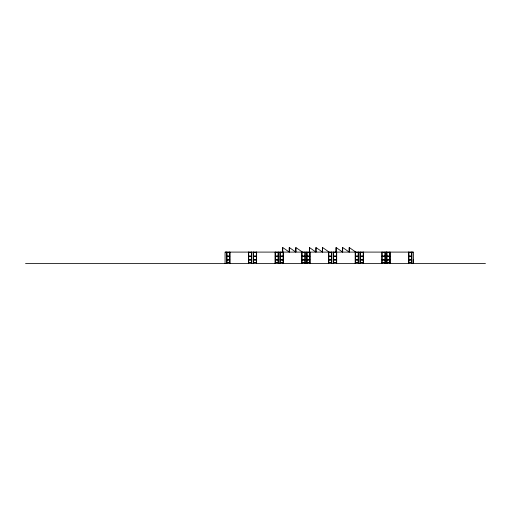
<?xml version="1.0" encoding="UTF-8"?>
<svg xmlns="http://www.w3.org/2000/svg" width="511" height="511" viewBox="0 0 511 511"><rect width="100%" height="100%" fill="white"/><g stroke="black" fill="none" stroke-linecap="round" stroke-linejoin="round"><path stroke-width="0.77" d="M282.698 247.688L282.698 251.904M289.271 247.688L289.271 251.904M295.85 247.688L295.85 251.904M309.385 247.688L309.385 251.904M315.964 247.688L315.964 251.904M322.537 247.688L322.537 251.904M336.078 247.688L336.078 251.904M342.651 247.688L342.651 251.904M349.224 247.688L349.224 251.904M386.744 252.172L386.303 252.095M226.807 252.287L229.746 252.287M248.621 252.287L251.559 252.287M253.494 252.287L256.433 252.287M275.308 252.287L278.252 252.287M280.181 252.287L283.126 252.287M302.001 252.287L304.939 252.287M306.875 252.287L309.813 252.287M328.688 252.287L331.626 252.287M333.562 252.287L336.5 252.287M355.375 252.287L358.32 252.287M360.249 252.287L363.193 252.287M382.068 252.287L385.007 252.287M386.942 252.287L389.88 252.287M408.755 252.287L411.694 252.287M280.258 252.37L283.043 252.37M302.078 252.37L304.863 252.37M363.11 252.37L360.325 252.37L360.325 256.12L363.11 256.12M382.145 252.37L384.93 252.37M387.019 252.37L389.804 252.37L389.804 256.12L387.019 256.12M280.258 256.12L283.043 256.12M302.078 256.12L304.863 256.12M382.145 256.12L384.93 256.12M226.807 256.196L229.746 256.196M248.621 256.196L251.559 256.196M253.494 256.196L256.433 256.196M275.308 256.196L278.252 256.196M280.181 256.196L283.126 256.196M302.001 256.196L304.939 256.196M306.875 256.196L309.813 256.196M328.688 256.196L331.626 256.196M333.562 256.196L336.5 256.196M355.375 256.196L358.32 256.196M360.249 256.196L363.193 256.196M382.068 256.196L385.007 256.196M386.942 256.196L389.88 256.196M408.755 256.196L411.694 256.196M226.807 256.388L229.746 256.388M248.621 256.388L251.559 256.388M253.494 256.388L256.433 256.388M275.308 256.388L278.252 256.388M280.181 256.388L283.126 256.388M302.001 256.388L304.939 256.388M306.875 256.388L309.813 256.388M328.688 256.388L331.626 256.388M333.562 256.388L336.5 256.388M355.375 256.388L358.32 256.388M360.249 256.388L363.193 256.388M382.068 256.388L385.007 256.388M386.942 256.388L389.88 256.388M408.755 256.388L411.694 256.388M226.807 259.677L229.746 259.677M248.621 259.677L251.559 259.677M253.494 259.677L256.433 259.677M275.308 259.677L278.252 259.677M280.181 259.677L283.126 259.677M302.001 259.677L304.939 259.677M306.875 259.677L309.813 259.677M328.688 259.677L331.626 259.677M333.562 259.677L336.5 259.677M355.375 259.677L358.32 259.677M360.249 259.677L363.193 259.677M382.068 259.677L385.007 259.677M386.942 259.677L389.88 259.677M408.755 259.677L411.694 259.677M226.807 259.869L229.746 259.869M248.621 259.869L251.559 259.869M253.494 259.869L256.433 259.869M275.308 259.869L278.252 259.869M280.181 259.869L283.126 259.869M302.001 259.869L304.939 259.869M306.875 259.869L309.813 259.869M328.688 259.869L331.626 259.869M333.562 259.869L336.5 259.869M355.375 259.869L358.32 259.869M360.249 259.869L363.193 259.869M382.068 259.869L385.007 259.869M386.942 259.869L389.88 259.869M408.755 259.869L411.694 259.869M280.258 259.946L283.043 259.946M302.078 259.946L304.863 259.946M363.11 259.946L360.325 259.946L360.325 262.462M382.145 259.946L384.93 259.946M387.019 259.946L389.804 259.946L389.804 262.462M25.55 263.51L485.45 263.51M355.803 252.095L349.224 247.49L349.224 252.095L342.651 247.49L342.651 252.095L336.078 247.49L336.078 252.095M329.116 252.095L322.537 247.49L322.537 252.095L315.964 247.49L315.964 252.095L309.385 247.49L309.385 252.095M302.423 252.095L295.85 247.49L295.85 252.095L289.271 247.49L289.271 252.095L282.698 247.49L282.698 252.095M413.437 263.51L413.437 252.095L225.064 252.095L225.064 263.51M413.258 259.869L413.258 263.51M412.977 252.095L412.537 252.095M411.885 252.095L411.885 263.51M411.694 252.095L411.694 263.51M411.617 256.465L411.617 259.601M411.617 262.462L411.617 259.946L408.832 259.946L408.832 262.462M408.832 256.465L408.832 259.601M408.755 252.095L408.755 263.51M408.564 252.095L408.564 263.51M390.072 252.095L390.072 263.51M389.88 252.095L389.88 263.51M389.804 256.465L389.804 259.601M386.942 252.095L386.942 263.51M386.744 252.095L386.744 263.51M385.198 252.095L385.198 263.51M385.007 252.095L385.007 263.51M382.068 252.095L382.068 263.51M381.87 252.095L381.87 263.51M363.385 252.095L363.385 263.51M363.193 252.095L363.193 263.51M360.325 256.465L360.325 259.601M360.249 252.095L360.249 263.51M360.057 252.095L360.057 263.51M358.511 252.095L358.511 263.51M358.32 252.095L358.32 263.51M358.237 256.465L358.237 259.601M358.237 262.462L358.237 259.946L355.452 259.946L355.452 262.462M355.452 256.465L355.452 259.601M355.375 252.095L355.375 263.51M355.183 252.095L355.183 263.51M336.692 252.095L336.692 263.51M336.5 252.095L336.5 263.51M336.423 256.465L336.423 259.601M336.423 262.462L336.423 259.946L333.638 259.946L333.638 262.462M333.638 256.465L333.638 259.601M333.562 252.095L333.562 263.51M333.37 252.095L333.37 263.51M331.818 252.095L331.818 263.51M331.626 252.095L331.626 263.51M331.55 256.465L331.55 259.601M331.55 262.462L331.55 259.946L328.765 259.946L328.765 262.462M328.765 256.465L328.765 259.601M328.688 252.095L328.688 263.51M328.496 252.095L328.496 263.51M310.005 252.095L310.005 263.51M309.813 252.095L309.813 263.51M309.736 256.465L309.736 259.601M309.736 262.462L309.736 259.946L306.951 259.946L306.951 262.462M306.951 256.465L306.951 259.601M306.875 252.095L306.875 263.51M306.677 252.095L306.677 263.51M305.131 252.095L305.131 263.51M304.939 252.095L304.939 263.51M302.001 252.095L302.001 263.51M301.803 252.095L301.803 263.51M283.318 252.095L283.318 263.51M283.126 252.095L283.126 263.51M280.181 252.095L280.181 263.51M279.99 252.095L279.99 263.51M278.444 252.095L278.444 263.51M278.252 252.095L278.252 263.51M278.169 256.465L278.169 259.601M278.169 262.462L278.169 259.946L275.384 259.946L275.384 262.462M275.384 256.465L275.384 259.601M275.308 252.095L275.308 263.51M275.116 252.095L275.116 263.51M256.631 252.095L256.631 263.51M256.433 252.095L256.433 263.51M256.356 256.465L256.356 259.601M256.356 262.462L256.356 259.946L253.571 259.946L253.571 262.462M253.571 256.465L253.571 259.601M253.494 252.095L253.494 263.51M253.303 252.095L253.303 263.51M251.757 252.095L251.757 263.51M251.559 252.095L251.559 263.51M251.482 256.465L251.482 259.601M251.482 262.462L251.482 259.946L248.697 259.946L248.697 262.462M248.697 256.465L248.697 259.601M248.621 252.095L248.621 263.51M248.429 252.095L248.429 263.51M229.937 252.095L229.937 263.51M229.746 252.095L229.746 263.51M229.669 256.465L229.669 259.601M229.669 262.462L229.669 259.946L226.884 259.946L226.884 262.462M226.884 256.465L226.884 259.601M226.807 252.095L226.807 263.51M226.609 252.095L226.609 263.51M225.964 252.095L225.517 252.095M229.746 262.539L226.807 262.545L229.746 262.539M251.559 262.539L248.621 262.545L251.559 262.539M256.433 262.539L253.494 262.545L256.433 262.539M278.252 262.539L275.308 262.545L278.252 262.539M283.126 262.539L280.181 262.545L283.126 262.539M304.939 262.539L302.001 262.545L304.939 262.539M309.813 262.539L306.875 262.545L309.813 262.539M331.626 262.539L328.688 262.545L331.626 262.539M336.5 262.539L333.562 262.545L336.5 262.539M358.32 262.539L355.375 262.545L358.32 262.539M363.193 262.539L360.249 262.545L363.193 262.539M385.007 262.539L382.068 262.545L385.007 262.539M389.88 262.539L386.942 262.545L389.88 262.539M411.694 262.539L408.755 262.545L411.694 262.539M229.669 252.37L226.884 252.37L226.884 256.12L229.669 256.12L229.669 252.37M251.482 252.37L248.697 252.37L248.697 256.12L251.482 256.12L251.482 252.37M256.356 252.37L253.571 252.37L253.571 256.12L256.356 256.12L256.356 252.37M278.169 252.37L275.384 252.37L275.384 256.12L278.169 256.12L278.169 252.37M309.736 252.37L306.951 252.37L306.951 256.12L309.736 256.12L309.736 252.37M331.55 252.37L328.765 252.37L328.765 256.12L331.55 256.12L331.55 252.37M336.423 252.37L333.638 252.37L333.638 256.12L336.423 256.12L336.423 252.37M358.237 252.37L355.452 252.37L355.452 256.12L358.237 256.12L358.237 252.37M411.617 252.37L408.832 252.37L408.832 256.12L411.617 256.12L411.617 252.37"/></g></svg>
